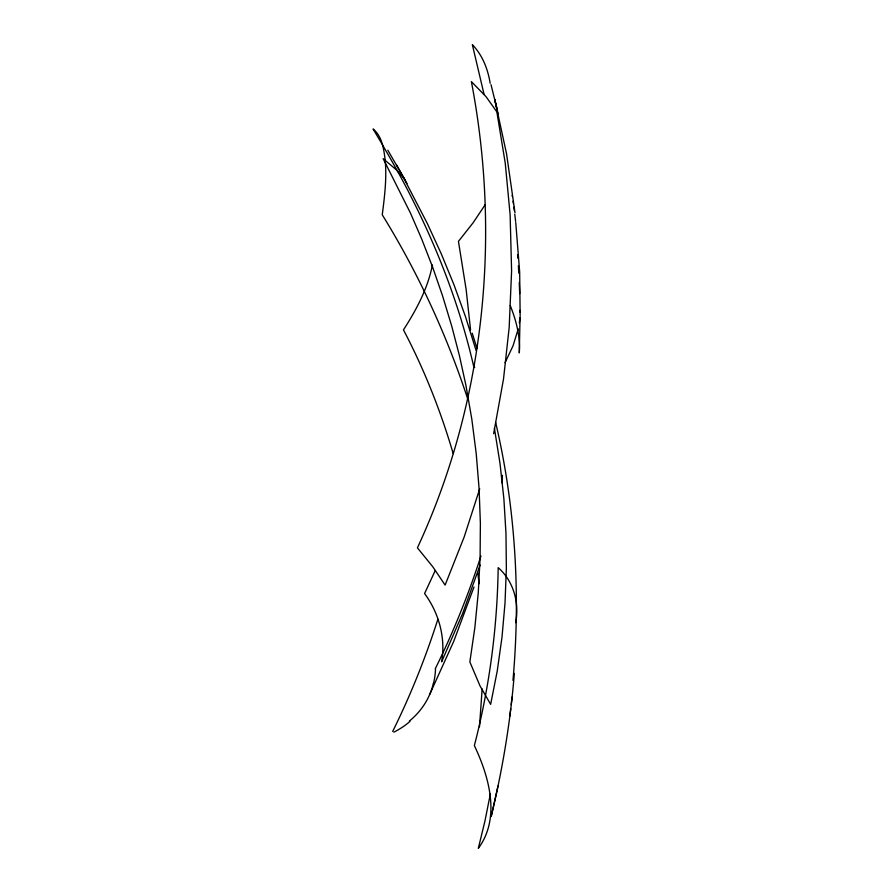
<?xml version="1.0" encoding="UTF-8"?>
<svg xmlns="http://www.w3.org/2000/svg" width="893" height="893" viewBox="0 0 893 893"><rect width="100%" height="100%" fill="white"/><g stroke="black" fill="none" stroke-linecap="round" stroke-linejoin="round"><path stroke-width="1.34" d="M520.039 317.763L519.291 352.925C520.485 336.65 516.187 320.542 510.26 305.529M482.142 688.916L479.485 726.846M520.15 316.044L519.67 272.041L515.752 222.524M514.323 673.422C510.517 721.667 502.48 769.509 491.172 816.548L497.993 786.041M520.072 317.026L519.335 322.931M501.899 482.8L502.424 475.355L501.699 478.882M509.825 716.164L510.729 708.696M511.198 704.566L512.113 696.986M515.696 622.678C519.458 602.887 513.642 581.12 498.182 567.647C497.312 627.634 489.386 687.51 474.362 745.599C489.13 776.754 500.861 817.888 478.324 848.35L484.921 821.158L490.357 793.91M512.962 680.421C520.686 594.336 515.417 506.711 495.637 422.434M432.391 265.031C427.792 288.495 416.317 309.96 403.457 329.863C424.175 369.289 440.673 410.869 453.175 453.588M493.639 433.708L503.529 378.9L509.177 327.463L511.6 271.081L510.126 214.767L505.237 163.051L496.854 111.871L486.015 96.634L471.381 81.609C501.252 237.638 484.564 403.312 417.411 547.833L432.815 566.798L445.116 585.094L464.193 536.916L479.72 488.784M518.23 328.87L513.073 345.725L505.07 362.703M433.25 683.815C429.756 698.449 421.072 711.654 409.362 721.053M437.883 619.229C425.604 657.672 410.579 695.267 392.663 731.445M480.947 556.004C468.457 594.615 453.264 632.378 435.271 668.757M480.121 565.012L462.607 613.547L441.644 661.802C445.819 637.926 438.898 612.899 424.577 593.555L435.226 570.582M474.004 587.014L453.756 641.308L429.712 694.419M485.279 204.575L473.167 222.703L458.444 241.367L466.124 289.377L470.566 329.919M474.73 367.536L473.792 366.822C460.33 308.141 438.82 251.391 411.584 197.744C400.064 174.671 384.995 149.031 373.095 128.96C377.315 132.421 380.117 137.31 381.836 142.422M387.83 150.225L405.076 180.085M406.996 183.556L396.581 165.026M468.01 399.83C446.846 335.065 418.08 272.767 382.26 214.811C385.263 191.269 388.388 166.69 382.159 143.405M472.23 333.223L477.029 348.382M476.058 350.391L465.476 316.624L454.124 285.168L441.399 254.114L427.323 223.484L403.736 178.064L396.302 169.759L383.153 158.675L410.4 212.958L421.697 239.011L432.67 267.219L442.526 295.739L451.791 326.347L459.393 355.503L465.878 385.106L471.794 419.029L476.203 453.51L479.072 488.326L480.378 523.186L480.099 557.958L478.268 592.673L474.875 627.444L469.852 661.925L480.054 685.991L490.648 704.354L497.222 671.09L501.989 637.245L505.025 602.92L506.353 568.361L505.985 533.668L503.886 498.807L500.035 463.668L494.398 428.16M491.016 84.634L497.267 109.995M498.082 113.835L494.689 99.212L506.543 153.752L515.015 212.78M484.084 94.446L472.341 44.65C482.432 55.053 487.913 69.118 490.157 83.25M512.18 195.377L512.359 196.538M513.04 201.238L513.375 203.593M513.855 207.131L514.323 210.67M477.788 572.614L479.094 583.743M514.77 214.208L515.618 221.341M517.583 254.594L517.862 258.311M518.364 265.746L518.811 273.18M519.268 282.478L519.693 293.618M520.016 310.329L520.027 312.193M435.527 668.89A798.465 218.004 29.9 0 1 433.384 683.882M409.954 721.421A775.76 211.395 30.3 0 1 393.813 732.193"/></g></svg>
